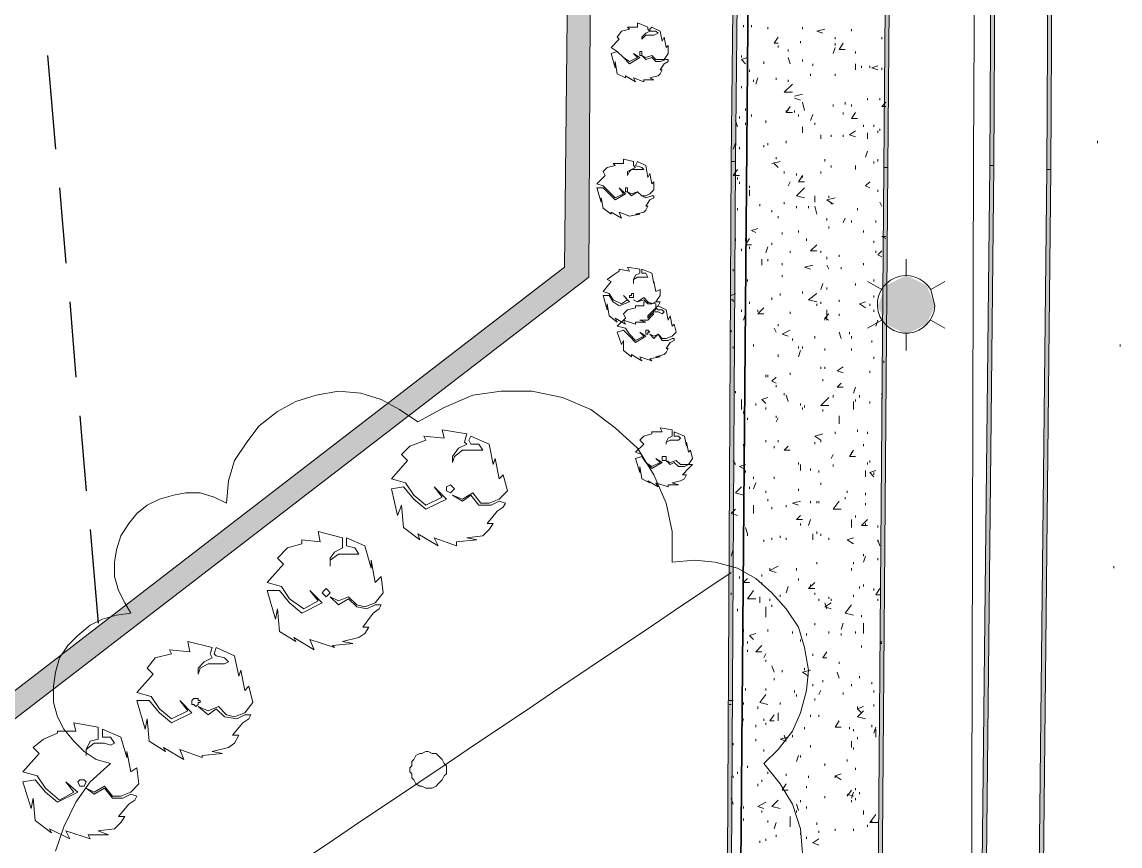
# Model space of a CAD drawing. Header units: inches. Extents: x 10 to 486, y 7 to 426.
# Drawn here: x 355.38 to 391.34, y 297.65 to 324.65 of the extents above; entities that cross this region are included whole.
import ezdxf

# ---------------------------------------------------------------- set-up
doc = ezdxf.new("R2010")
doc.units = ezdxf.units.IN
doc.header["$LTSCALE"] = 3
doc.header["$MEASUREMENT"] = 0
doc.layers.add('PDF_Geometry', color=7, linetype='Continuous', true_color=0x999999)
doc.layers.add('PDF_Solid Fills', color=7, linetype='Continuous')

msp = doc.modelspace()

# ---------------------------------------------------------------- hatches: boundary and pattern name
at = {"layer": 'PDF_Solid Fills', "true_color": 0x767676, "transparency": 33554559}
for points in [[(387.143, 319.95), (387.21, 319.95), (387.343, 344.683), (387.21, 344.683), (387.077, 319.95)], [(386.877, 295.083), (386.943, 295.083), (387.21, 319.95), (387.077, 319.95), (386.81, 295.083)]]:
    msp.add_hatch(color=8, dxfattribs=at).paths.add_polyline_path(points)

# ---------------------------------------------------------------- linework, layer by layer
at = {"layer": 'PDF_Geometry', "color": 7, "lineweight": 35}
msp.add_lwpolyline([(152.877, 30.217), (376.677, 27.083), (379.477, 363.817), (346.277, 380.083), (56.61, 152.817)], close=True, dxfattribs=at)
at = {"layer": 'PDF_Geometry', "color": 8, "lineweight": 13, "true_color": 0x767676}
msp.add_lwpolyline([(382.743, 203.55), (383.61, 204.083), (384.41, 204.817), (385.01, 205.683), (385.41, 206.683), (385.543, 207.683), (385.743, 220.017), (386.077, 244.883), (386.143, 271.15), (386.477, 295.083), (386.543, 320.217), (386.677, 344.883), (386.81, 364.817), (386.743, 366.083), (386.477, 367.283), (386.077, 368.417), (385.543, 369.283), (384.81, 370.15), (384.01, 370.817), (383.143, 371.35), (382.61, 371.683), (381.21, 372.283), (379.477, 372.617)], dxfattribs=at)
at = {"layer": 'PDF_Geometry', "color": 9, "lineweight": 13, "true_color": 0xbbbbbb}
msp.add_lwpolyline([(266.877, 233.283), (283.343, 246.35), (329.41, 282.017), (373.943, 316.283), (374.01, 329.217), (349.61, 349.483), (341.277, 356.683), (340.877, 356.15), (348.21, 349.817), (373.277, 328.883), (373.143, 316.617), (328.943, 282.55), (300.477, 260.483), (283.143, 247.017), (259.477, 228.683), (259.543, 228.017), (260.01, 228.017)], close=True, dxfattribs=at)
at = {"layer": 'PDF_Geometry', "lineweight": 5}
for points in [[(378.61, 320.083), (378.743, 320.083), (379.01, 345.017), (378.877, 345.017)], [(383.61, 319.883), (383.743, 319.883), (383.943, 344.75), (383.81, 344.75)], [(378.477, 295.15), (378.61, 295.15), (378.743, 320.083), (378.61, 320.083)], [(383.41, 295.083), (383.543, 295.083), (383.743, 319.883), (383.61, 319.883)]]:
    msp.add_lwpolyline(points, close=True, dxfattribs=at)
at = {"layer": 'PDF_Geometry', "color": 8, "lineweight": 5, "true_color": 0x767676}
for points in [[(387.143, 319.95), (387.21, 319.95), (387.343, 344.683), (387.21, 344.683), (387.077, 319.95)], [(388.943, 319.817), (389.077, 319.817), (389.21, 344.55), (389.077, 344.55)], [(386.877, 295.083), (386.943, 295.083), (387.21, 319.95), (387.077, 319.95), (386.81, 295.083)], [(388.677, 294.883), (388.81, 294.883), (389.077, 319.817), (388.943, 319.817)]]:
    msp.add_lwpolyline(points, close=True, dxfattribs=at)
at = {"layer": 'PDF_Geometry', "lineweight": 13}
for points in [[(376.077, 322.75), (375.943, 322.817), (376.21, 322.883), (376.277, 322.95), (376.343, 323.083), (376.277, 323.083), (376.41, 323.283), (376.543, 323.35), (376.543, 323.417), (376.477, 323.417), (376.277, 323.35), (376.143, 323.35), (376.01, 323.483), (375.81, 323.417), (375.677, 323.55), (375.81, 323.483), (376.01, 323.55), (376.143, 323.417), (376.41, 323.417), (376.543, 323.617), (376.543, 323.883), (376.477, 323.817), (376.41, 324.15), (376.343, 324.017), (376.277, 324.35), (376.01, 324.483), (375.943, 324.417), (375.943, 324.35), (376.143, 324.35), (376.21, 324.283), (376.077, 324.217), (375.81, 324.217), (375.743, 324.15), (375.677, 324.083), (375.677, 324.15), (375.81, 324.283), (375.943, 324.35), (375.877, 324.417), (375.877, 324.483), (375.543, 324.617), (375.543, 324.483), (375.21, 324.483), (375.277, 324.417), (375.01, 324.35), (374.877, 324.15), (374.943, 324.083), (374.677, 323.817), (374.877, 323.683), (375.077, 323.483), (375.277, 323.35), (375.543, 323.483), (375.41, 323.617), (375.61, 323.483), (375.277, 323.283), (375.077, 323.483), (374.877, 323.683), (374.677, 323.617), (374.81, 323.15), (374.81, 323.35), (374.877, 322.95), (375.143, 322.817), (375.143, 322.883), (375.477, 322.683), (375.41, 322.817), (375.743, 322.683), (375.743, 322.75)], [(375.677, 323.617), (375.677, 323.683), (375.61, 323.683), (375.61, 323.55), (375.677, 323.55)], [(375.61, 318.35), (375.477, 318.35), (375.743, 318.417), (375.81, 318.483), (375.877, 318.617), (375.81, 318.617), (375.943, 318.817), (376.077, 318.883), (376.077, 318.95), (376.01, 318.95), (375.81, 318.883), (375.677, 318.95), (375.543, 319.083), (375.343, 318.95), (375.21, 319.083), (375.343, 319.017), (375.543, 319.083), (375.677, 318.95), (375.81, 318.95), (375.943, 319.017), (376.077, 319.15), (376.077, 319.417), (376.01, 319.35), (375.943, 319.683), (375.877, 319.55), (375.81, 319.95), (375.543, 320.083), (375.477, 319.95), (375.677, 319.883), (375.743, 319.817), (375.343, 319.817), (375.277, 319.75), (375.21, 319.617), (375.21, 319.75), (375.343, 319.817), (375.477, 319.883), (375.41, 319.95), (375.41, 320.083), (375.077, 320.15), (375.077, 320.017), (374.743, 320.017), (374.81, 319.95), (374.543, 319.883), (374.41, 319.75), (374.477, 319.617), (374.21, 319.35), (374.41, 319.283), (374.61, 319.083), (374.81, 318.883), (375.077, 319.017), (374.943, 319.217), (375.143, 319.017), (374.81, 318.817), (374.61, 319.017), (374.41, 319.217), (374.21, 319.217), (374.343, 318.75), (374.343, 318.883), (374.41, 318.55), (374.677, 318.35), (374.677, 318.417), (375.01, 318.217), (374.943, 318.417), (375.277, 318.283)], [(375.21, 319.15), (375.21, 319.217), (375.143, 319.217), (375.143, 319.083), (375.21, 319.083)], [(383.343, 318.083), (383.343, 318.15)], [(375.81, 314.817), (375.61, 314.883), (375.877, 314.883), (376.01, 315.017), (376.077, 315.083), (375.943, 315.083), (376.143, 315.283), (376.21, 315.35), (376.277, 315.483), (376.143, 315.483), (376.01, 315.417), (375.877, 315.417), (375.743, 315.55), (375.543, 315.483), (375.41, 315.55), (375.543, 315.483), (375.743, 315.617), (375.877, 315.483), (376.01, 315.417), (376.143, 315.483), (376.277, 315.683), (376.277, 315.883), (376.143, 315.817), (376.077, 316.15), (376.077, 316.083), (376.01, 316.417), (375.677, 316.55), (375.677, 316.417), (375.81, 316.417), (375.877, 316.283), (375.543, 316.283), (375.41, 316.217), (375.41, 316.083), (375.41, 316.217), (375.477, 316.35), (375.61, 316.417), (375.61, 316.55), (375.21, 316.617), (375.277, 316.483), (374.943, 316.55), (374.943, 316.483), (374.743, 316.35), (374.543, 316.217), (374.677, 316.15), (374.41, 315.817), (374.61, 315.75), (374.743, 315.55), (375.01, 315.417), (375.21, 315.55), (375.077, 315.683), (375.277, 315.483), (374.943, 315.35), (374.743, 315.483), (374.61, 315.683), (374.41, 315.683), (374.543, 315.217), (374.543, 315.417), (374.61, 315.017), (374.877, 314.817), (374.81, 314.95), (375.143, 314.75), (375.077, 314.883), (375.477, 314.75), (375.477, 314.817)], [(376.277, 313.683), (376.143, 313.683), (376.41, 313.75), (376.477, 313.817), (376.543, 313.95), (376.477, 313.95), (376.61, 314.15), (376.743, 314.217), (376.743, 314.283), (376.677, 314.283), (376.543, 314.217), (376.343, 314.217), (376.21, 314.417), (376.077, 314.283), (375.943, 314.417), (376.077, 314.35), (376.21, 314.417), (376.343, 314.283), (376.477, 314.283), (376.677, 314.35), (376.81, 314.483), (376.743, 314.75), (376.677, 314.683), (376.61, 315.017), (376.543, 314.883), (376.477, 315.217), (376.21, 315.35), (376.143, 315.283), (376.21, 315.217), (376.343, 315.217), (376.41, 315.15), (376.343, 315.083), (376.21, 315.15), (376.077, 315.15), (375.943, 315.017), (375.877, 314.95), (375.877, 315.017), (376.01, 315.15), (376.143, 315.217), (376.143, 315.417), (375.743, 315.483), (375.743, 315.35), (375.477, 315.35), (375.477, 315.283), (375.21, 315.217), (375.077, 315.083), (375.143, 314.95), (374.877, 314.683), (375.143, 314.617), (375.277, 314.417), (375.477, 314.217), (375.743, 314.35), (375.61, 314.483), (375.81, 314.35), (375.477, 314.15), (375.277, 314.35), (375.077, 314.55), (374.877, 314.483), (375.01, 314.083), (375.077, 314.217), (375.077, 313.883), (375.343, 313.683), (375.343, 313.75), (375.677, 313.55), (375.61, 313.683), (376.01, 313.55), (375.943, 313.617)], [(375.41, 315.683), (375.41, 315.75), (375.343, 315.75), (375.343, 315.683), (375.277, 315.683), (375.277, 315.617), (375.41, 315.617)], [(375.943, 314.483), (375.877, 314.55), (375.81, 314.55), (375.81, 314.417), (375.877, 314.417), (375.877, 314.483)], [(370.277, 307.683), (369.943, 307.75), (370.477, 307.817), (370.677, 308.017), (370.81, 308.217), (370.61, 308.217), (370.943, 308.617), (371.143, 308.75), (371.21, 308.883), (371.01, 308.95), (370.743, 308.817), (370.343, 308.817), (370.077, 309.15), (369.81, 308.95), (369.477, 309.15), (369.81, 309.017), (370.143, 309.217), (370.41, 308.883), (370.677, 308.883), (371.01, 309.017), (371.277, 309.283), (371.143, 309.817), (371.01, 309.683), (370.877, 310.35), (370.81, 310.15), (370.677, 310.817), (370.077, 311.083), (370.01, 310.95), (370.077, 310.817), (370.343, 310.817), (370.477, 310.617), (369.81, 310.617), (369.543, 310.417), (369.477, 310.217), (369.477, 310.417), (369.677, 310.683), (369.943, 310.817), (369.877, 310.883), (369.943, 311.15), (369.143, 311.283), (369.21, 311.017), (368.543, 311.083), (368.61, 310.95), (368.077, 310.75), (367.81, 310.483), (368.01, 310.283), (367.477, 309.683), (367.943, 309.55), (368.21, 309.15), (368.61, 308.817), (369.143, 309.083), (368.877, 309.417), (369.277, 309.017), (368.61, 308.683), (368.21, 309.017), (367.877, 309.417), (367.477, 309.35), (367.677, 308.483), (367.81, 308.817), (367.877, 308.083), (368.41, 307.683), (368.343, 307.883), (369.01, 307.483), (368.877, 307.75), (369.61, 307.483), (369.61, 307.617)], [(376.877, 309.483), (376.677, 309.55), (376.943, 309.617), (377.077, 309.683), (377.143, 309.817), (377.01, 309.817), (377.21, 310.017), (377.277, 310.083), (377.343, 310.15), (377.21, 310.15), (377.077, 310.083), (376.877, 310.083), (376.743, 310.217), (376.61, 310.15), (376.477, 310.283), (376.61, 310.217), (376.81, 310.283), (376.943, 310.15), (377.21, 310.15), (377.343, 310.35), (377.277, 310.617), (377.21, 310.55), (377.143, 310.883), (377.143, 310.75), (377.077, 311.083), (376.743, 311.217), (376.743, 311.083), (376.877, 311.083), (376.943, 311.017), (376.877, 310.95), (376.61, 310.95), (376.477, 310.883), (376.477, 310.817), (376.477, 310.883), (376.543, 311.017), (376.677, 311.083), (376.677, 311.283), (376.277, 311.35), (376.343, 311.217), (376.01, 311.217), (376.01, 311.15), (375.743, 311.083), (375.61, 310.95), (375.743, 310.817), (375.477, 310.55), (375.677, 310.483), (375.81, 310.217), (376.01, 310.083), (376.277, 310.217), (376.143, 310.35), (376.343, 310.217), (376.01, 310.017), (375.81, 310.217), (375.677, 310.417), (375.477, 310.35), (375.61, 309.883), (375.61, 310.083), (375.677, 309.683), (375.943, 309.55), (375.877, 309.617), (376.21, 309.417), (376.143, 309.55), (376.543, 309.417), (376.543, 309.483)], [(376.477, 310.35), (376.477, 310.417), (376.343, 310.417), (376.343, 310.283), (376.477, 310.283)], [(369.543, 309.35), (369.477, 309.417), (369.41, 309.483), (369.277, 309.417), (369.277, 309.283), (369.41, 309.217), (369.477, 309.283)], [(366.21, 304.283), (365.877, 304.35), (366.41, 304.483), (366.61, 304.617), (366.743, 304.817), (366.543, 304.817), (366.877, 305.283), (367.077, 305.417), (367.143, 305.55), (366.943, 305.55), (366.677, 305.417), (366.343, 305.483), (366.077, 305.75), (365.743, 305.55), (365.477, 305.817), (365.743, 305.683), (366.077, 305.817), (366.343, 305.55), (366.61, 305.483), (366.943, 305.617), (367.21, 305.95), (367.143, 306.483), (366.943, 306.283), (366.81, 307.017), (366.81, 306.75), (366.61, 307.483), (366.01, 307.75), (366.01, 307.483), (366.277, 307.417), (366.41, 307.217), (365.743, 307.217), (365.477, 307.017), (365.477, 306.817), (365.477, 307.083), (365.61, 307.283), (365.877, 307.417), (365.877, 307.75), (365.077, 307.95), (365.143, 307.617), (364.543, 307.683), (364.543, 307.55), (364.077, 307.417), (363.743, 307.083), (363.943, 306.883), (363.41, 306.283), (363.877, 306.15), (364.143, 305.75), (364.61, 305.417), (365.077, 305.683), (364.81, 306.017), (365.21, 305.617), (364.543, 305.283), (364.143, 305.617), (363.81, 306.017), (363.41, 306.017), (363.677, 305.083), (363.743, 305.417), (363.81, 304.683), (364.343, 304.35), (364.277, 304.483), (364.943, 304.083), (364.81, 304.417), (365.61, 304.15), (365.543, 304.217)], [(365.477, 305.95), (365.41, 306.017), (365.343, 306.083), (365.277, 306.017), (365.21, 305.95), (365.277, 305.883), (365.343, 305.817), (365.41, 305.883)], [(361.943, 300.683), (361.61, 300.75), (362.143, 300.883), (362.343, 301.017), (362.477, 301.283), (362.277, 301.283), (362.61, 301.683), (362.81, 301.817), (362.877, 301.95), (362.677, 301.95), (362.41, 301.817), (362.01, 301.883), (361.743, 302.15), (361.477, 301.95), (361.143, 302.217), (361.477, 302.083), (361.81, 302.217), (362.077, 301.95), (362.343, 301.883), (362.677, 302.017), (362.943, 302.35), (362.81, 302.883), (362.677, 302.75), (362.543, 303.417), (362.477, 303.217), (362.343, 303.883), (361.743, 304.15), (361.677, 303.95), (361.743, 303.883), (362.01, 303.817), (362.143, 303.683), (362.01, 303.617), (361.477, 303.617), (361.21, 303.483), (361.143, 303.283), (361.143, 303.483), (361.343, 303.683), (361.61, 303.817), (361.543, 303.95), (361.61, 304.15), (360.81, 304.35), (360.877, 304.017), (360.21, 304.083), (360.277, 303.95), (359.743, 303.817), (359.477, 303.483), (359.677, 303.283), (359.143, 302.683), (359.61, 302.55), (359.877, 302.15), (360.277, 301.817), (360.81, 302.083), (360.543, 302.417), (360.943, 302.017), (360.277, 301.683), (359.877, 302.017), (359.543, 302.417), (359.143, 302.417), (359.41, 301.483), (359.477, 301.817), (359.543, 301.083), (360.077, 300.75), (360.01, 300.883), (360.677, 300.483), (360.543, 300.817), (361.277, 300.55), (361.277, 300.617)], [(361.21, 302.35), (361.21, 302.417), (361.143, 302.417), (361.143, 302.483), (361.01, 302.483), (360.943, 302.417), (360.943, 302.283), (361.01, 302.283), (361.077, 302.217), (361.143, 302.283), (361.143, 302.35)], [(358.21, 298.017), (357.877, 298.15), (358.41, 298.217), (358.61, 298.417), (358.743, 298.617), (358.543, 298.617), (358.877, 299.017), (359.077, 299.15), (359.143, 299.283), (358.943, 299.35), (358.677, 299.217), (358.343, 299.217), (358.077, 299.55), (357.743, 299.35), (357.477, 299.55), (357.743, 299.417), (358.077, 299.617), (358.343, 299.283), (358.61, 299.283), (358.943, 299.417), (359.21, 299.683), (359.143, 300.217), (358.943, 300.083), (358.81, 300.75), (358.81, 300.55), (358.61, 301.217), (358.01, 301.483), (358.01, 301.217), (358.277, 301.217), (358.41, 301.017), (358.277, 300.95), (358.077, 301.017), (357.743, 301.017), (357.477, 300.817), (357.477, 300.617), (357.477, 300.817), (357.61, 301.083), (357.877, 301.15), (357.877, 301.55), (357.077, 301.683), (357.143, 301.417), (356.543, 301.417), (356.543, 301.35), (356.077, 301.15), (355.743, 300.883), (355.943, 300.683), (355.41, 300.083), (355.877, 299.95), (356.143, 299.55), (356.61, 299.15), (357.077, 299.417), (356.81, 299.75), (357.21, 299.417), (356.543, 299.083), (356.143, 299.417), (355.81, 299.817), (355.41, 299.75), (355.677, 298.883), (355.743, 299.217), (355.81, 298.483), (356.343, 298.083), (356.277, 298.217), (356.943, 297.883), (356.81, 298.15), (357.61, 297.883), (357.543, 298.017)], [(369.277, 300.15), (369.277, 300.283), (369.21, 300.35), (369.143, 300.483), (369.077, 300.55), (369.01, 300.617), (368.943, 300.683), (368.81, 300.683), (368.677, 300.75), (368.61, 300.75), (368.477, 300.683), (368.41, 300.683), (368.277, 300.617), (368.21, 300.483), (368.143, 300.417), (368.143, 300.283), (368.077, 300.217), (368.077, 300.083), (368.143, 300.017), (368.143, 299.883), (368.21, 299.817), (368.277, 299.683), (368.41, 299.617), (368.477, 299.617), (368.61, 299.55), (368.81, 299.55), (368.943, 299.617), (369.01, 299.683), (369.077, 299.75), (369.143, 299.817), (369.21, 299.95), (369.277, 300.017)], [(357.477, 299.75), (357.41, 299.817), (357.277, 299.817), (357.21, 299.75), (357.277, 299.617), (357.41, 299.617)]]:
    msp.add_lwpolyline(points, close=True, dxfattribs=at)
for points in [[(379.01, 324.55), (379.01, 324.483)], [(379.277, 324.55), (379.277, 324.483)], [(379.81, 324.483), (379.81, 324.417)], [(380.943, 324.483), (380.943, 324.417)], [(380.143, 323.95), (380.01, 323.95), (380.143, 324.15)], [(381.61, 324.283), (381.41, 324.35), (381.677, 324.417)], [(382.01, 324.15), (382.01, 324.083)], [(382.543, 324.417), (382.543, 324.35)], [(383.543, 324.15), (383.543, 324.083)], [(380.143, 323.883), (380.143, 323.817)], [(380.477, 323.75), (380.477, 323.683)], [(380.877, 324.017), (380.877, 323.95)], [(381.943, 323.617), (382.01, 323.817)], [(382.01, 323.95), (382.01, 323.883)], [(382.343, 323.75), (382.143, 323.75), (382.277, 323.95)], [(378.943, 323.55), (378.943, 323.483)], [(379.077, 323.283), (378.943, 323.417), (379.143, 323.483)], [(379.677, 323.35), (379.677, 323.283)], [(380.543, 323.283), (380.477, 323.483)], [(380.943, 323.417), (380.943, 323.35)], [(382.677, 323.683), (382.677, 323.617)], [(379.21, 323.083), (379.21, 323.017)], [(381.277, 323.283), (381.277, 323.217)], [(382.677, 323.083), (382.677, 323.283)], [(382.877, 323.217), (382.877, 323.15)], [(383.143, 323.217), (383.143, 323.15)], [(383.41, 323.083), (383.21, 323.15), (383.41, 323.217)], [(383.543, 323.15), (383.543, 323.083)], [(379.343, 322.75), (379.343, 322.683)], [(379.41, 322.617), (379.477, 322.817)], [(380.077, 322.817), (380.077, 322.75)], [(380.477, 322.75), (380.477, 322.683)], [(381.21, 322.95), (381.21, 322.883)], [(382.01, 322.95), (382.01, 322.883)], [(378.943, 322.55), (378.943, 322.483)], [(380.61, 322.35), (380.343, 322.35), (380.61, 322.617)], [(380.677, 322.217), (380.943, 322.283)], [(380.677, 322.15), (380.877, 322.083)], [(381.01, 321.75), (380.943, 322.017)], [(381.943, 321.95), (381.943, 321.883)], [(382.343, 322.017), (382.343, 321.95)], [(382.543, 321.95), (382.543, 321.883)], [(383.077, 322.15), (383.077, 322.083)], [(383.477, 322.15), (383.477, 322.083)], [(383.677, 321.883), (383.543, 321.883), (383.677, 322.017)], [(378.877, 321.55), (378.877, 321.483)], [(379.077, 321.817), (379.077, 321.75)], [(379.277, 321.617), (379.277, 321.55)], [(380.61, 321.683), (380.41, 321.683), (380.543, 321.883)], [(380.41, 321.75), (380.41, 321.683)], [(380.477, 321.817), (380.477, 321.75)], [(380.677, 321.75), (380.677, 321.683)], [(380.81, 321.617), (380.81, 321.55)], [(381.21, 321.417), (381.277, 321.617)], [(382.277, 321.683), (382.277, 321.617)], [(382.743, 321.483), (382.543, 321.483), (382.677, 321.683)], [(378.81, 321.217), (378.743, 321.417)], [(379.077, 321.35), (379.077, 321.283)], [(379.743, 321.417), (379.743, 321.35)], [(380.943, 321.017), (380.943, 321.217)], [(381.343, 321.35), (381.343, 321.283)], [(382.943, 321.283), (382.943, 321.217)], [(383.277, 321.283), (383.277, 321.217)], [(381.543, 320.95), (381.543, 320.883), (381.543, 320.817)], [(381.877, 320.95), (381.877, 320.883)], [(382.277, 320.95), (382.277, 320.883)], [(382.677, 320.883), (382.477, 320.95), (382.677, 321.083)], [(383.077, 320.817), (383.077, 321.017)], [(383.41, 321.083), (383.41, 321.017)], [(383.477, 321.15), (383.477, 321.083)], [(378.677, 320.483), (378.743, 320.683)], [(378.877, 320.55), (378.877, 320.483)], [(379.677, 320.617), (379.677, 320.55)], [(379.81, 320.683), (379.81, 320.617)], [(380.41, 320.75), (380.41, 320.683)], [(390.61, 320.75), (390.61, 320.683)], [(380.077, 320.217), (380.077, 320.15)], [(381.677, 320.15), (381.677, 320.083)], [(383.01, 320.217), (383.077, 320.417)], [(383.41, 320.15), (383.41, 320.083)], [(378.877, 319.617), (378.677, 319.617), (378.81, 319.817)], [(379.943, 320.017), (380.21, 320.083)], [(380.01, 320.017), (380.143, 319.883)], [(380.343, 319.75), (380.343, 319.683)], [(381.543, 319.75), (381.543, 319.683)], [(381.877, 319.95), (381.877, 319.883)], [(382.677, 319.95), (382.677, 319.883), (382.677, 319.817)], [(383.277, 320.083), (383.277, 320.017)], [(378.81, 319.55), (378.81, 319.483)], [(378.877, 319.417), (378.877, 319.35)], [(380.477, 319.283), (380.543, 319.417)], [(380.743, 319.683), (380.743, 319.617)], [(381.01, 319.417), (380.81, 319.417), (380.943, 319.617), (380.943, 319.55)], [(383.143, 319.217), (383.01, 319.283), (383.143, 319.417)], [(379.21, 319.283), (379.21, 319.217)], [(379.21, 318.95), (379.21, 319.15)], [(381.01, 318.883), (380.743, 318.95), (381.01, 319.217)], [(383.41, 319.15), (383.41, 319.083)], [(379.543, 318.683), (379.543, 318.617)], [(380.343, 318.75), (380.343, 318.683)], [(381.343, 318.75), (381.343, 318.95)], [(381.943, 318.683), (381.743, 318.817), (382.01, 318.883)], [(381.81, 318.95), (381.81, 318.883)], [(381.877, 318.75), (381.877, 318.683)], [(383.543, 318.617), (383.477, 318.75)], [(378.81, 318.55), (378.81, 318.483)], [(379.943, 318.483), (379.943, 318.417)], [(380.743, 318.617), (380.743, 318.55)], [(381.143, 318.617), (381.143, 318.55)], [(381.41, 318.35), (381.343, 318.617)], [(382.743, 318.55), (382.743, 318.483)], [(380.143, 318.283), (380.143, 318.217)], [(381.743, 318.217), (381.743, 318.15)], [(381.81, 317.95), (381.81, 317.883)], [(382.277, 318.083), (382.343, 318.217)], [(382.543, 318.15), (382.543, 318.083)], [(379.41, 317.75), (379.277, 317.817), (379.477, 317.883)], [(380.277, 317.75), (380.277, 317.683)], [(380.81, 317.817), (380.81, 317.75)], [(382.943, 317.817), (382.943, 317.75)], [(383.677, 317.55), (383.543, 317.617), (383.677, 317.617)], [(378.743, 317.55), (378.743, 317.483)], [(379.277, 317.35), (379.077, 317.35), (379.21, 317.55)], [(379.077, 317.55), (379.077, 317.483)], [(379.21, 317.283), (379.21, 317.217)], [(379.743, 317.083), (379.81, 317.283)], [(379.943, 317.417), (379.943, 317.35)], [(381.077, 317.55), (381.077, 317.483)], [(381.41, 317.15), (381.21, 317.15), (381.41, 317.35)], [(383.277, 317.483), (383.277, 317.417)], [(378.943, 317.217), (378.943, 317.15)], [(379.61, 316.683), (379.61, 316.883)], [(379.81, 316.883), (379.81, 316.817)], [(380.543, 317.15), (380.543, 317.083)], [(381.543, 317.15), (381.543, 317.083)], [(381.743, 316.95), (381.743, 316.883)], [(382.143, 317.017), (382.143, 316.95)], [(383.343, 317.15), (383.343, 317.083)], [(383.543, 316.95), (383.41, 317.017), (383.543, 317.15)], [(384.343, 316.35), (384.343, 316.883)], [(378.677, 316.55), (378.677, 316.483)], [(380.277, 316.75), (380.277, 316.683)], [(381.21, 316.55), (381.01, 316.617), (381.277, 316.683)], [(381.81, 316.55), (381.743, 316.683)], [(382.21, 316.617), (382.21, 316.55)], [(382.943, 316.75), (382.943, 316.683)], [(379.143, 316.217), (379.143, 316.15)], [(380.277, 316.35), (380.277, 316.283)], [(383.543, 315.883), (383.077, 316.15)], [(383.277, 316.217), (383.277, 316.15)], [(380.943, 315.817), (380.943, 315.75)], [(381.543, 315.883), (381.61, 316.083)], [(381.743, 315.95), (381.743, 315.883)], [(382.677, 316.083), (382.677, 316.017)], [(378.61, 315.683), (378.743, 315.75)], [(378.61, 315.55), (378.677, 315.55), (378.677, 315.483)], [(379.21, 315.483), (379.21, 315.417)], [(379.943, 315.617), (379.943, 315.55)], [(380.21, 315.75), (380.21, 315.683)], [(381.41, 315.483), (381.143, 315.55), (381.41, 315.75)], [(381.543, 315.483), (381.543, 315.417)], [(382.143, 315.55), (382.143, 315.483)], [(383.01, 315.283), (382.81, 315.417), (383.01, 315.483)], [(383.277, 315.683), (383.277, 315.617)], [(378.943, 315.217), (378.943, 315.15)], [(379.01, 314.883), (379.077, 315.083)], [(379.677, 315.083), (379.477, 315.083), (379.677, 315.283)], [(379.477, 315.217), (379.477, 315.15)], [(380.543, 315.15), (380.543, 315.083)], [(381.41, 315.417), (381.41, 315.35)], [(381.81, 314.883), (381.677, 314.95), (381.81, 315.083)], [(381.743, 314.883), (381.743, 315.217)], [(382.143, 315.083), (382.143, 315.017)], [(383.143, 315.417), (383.143, 315.35)], [(383.277, 315.217), (383.277, 315.15)], [(380.143, 314.75), (380.143, 314.683)], [(381.677, 314.95), (381.677, 314.883)], [(383.543, 314.883), (383.077, 314.617)], [(383.343, 314.683), (383.41, 314.883)], [(385.143, 314.883), (385.61, 314.617)], [(378.61, 314.55), (378.61, 314.483)], [(380.077, 314.483), (380.01, 314.617)], [(380.477, 314.35), (380.277, 314.417), (380.543, 314.55)], [(381.343, 314.35), (381.343, 314.283)], [(382.21, 314.283), (382.143, 314.483)], [(382.477, 314.483), (382.477, 314.417)], [(382.543, 314.35), (382.543, 314.283)], [(384.343, 314.417), (384.343, 313.883)], [(378.677, 314.017), (378.677, 313.95)], [(379.343, 314.083), (379.343, 314.017)], [(380.61, 314.283), (380.61, 314.217)], [(380.81, 314.017), (380.81, 313.95)], [(380.943, 314.017), (380.943, 313.95)], [(383.21, 314.217), (383.21, 314.15)], [(391.343, 314.083), (391.343, 314.017)], [(379.077, 313.75), (379.077, 313.683)], [(380.143, 313.75), (380.143, 313.683)], [(380.81, 313.683), (380.877, 313.883)], [(381.677, 313.95), (381.677, 313.883)], [(382.543, 313.95), (382.543, 313.883)], [(383.277, 313.683), (383.277, 313.617)], [(381.543, 313.35), (381.543, 313.283)], [(381.677, 313.35), (381.677, 313.283)], [(382.277, 313.15), (382.077, 313.217), (382.277, 313.35)], [(383.61, 313.55), (383.61, 313.483)], [(379.743, 313.083), (379.743, 313.017)], [(379.81, 313.083), (379.81, 313.017)], [(380.077, 312.817), (379.943, 312.883), (380.077, 313.017)], [(380.543, 313.15), (380.543, 313.083)], [(381.61, 312.95), (381.61, 312.883)], [(383.143, 313.217), (383.143, 313.15)], [(380.077, 312.75), (380.077, 312.683)], [(382.277, 312.683), (382.077, 312.683), (382.21, 312.817)], [(382.61, 312.483), (382.677, 312.683)], [(380.943, 297.417), (380.877, 298.217), (380.61, 299.017), (380.21, 299.683), (379.677, 300.35), (380.143, 300.817), (380.61, 301.417), (380.877, 302.017), (381.077, 302.75), (381.143, 303.417), (381.01, 304.15), (380.81, 304.817), (380.41, 305.417), (379.943, 305.95), (379.41, 306.417), (378.81, 306.75), (378.077, 306.95), (377.41, 307.017), (376.677, 306.95), (376.677, 307.95), (376.477, 308.883), (376.077, 309.817), (375.543, 310.683), (374.81, 311.35), (374.01, 311.95), (373.077, 312.35), (372.077, 312.55), (371.077, 312.55), (370.143, 312.417), (369.21, 312.017), (368.343, 311.55), (367.743, 311.95), (367.143, 312.283), (366.477, 312.483), (365.743, 312.55), (365.01, 312.417), (364.343, 312.217), (363.743, 311.883), (363.143, 311.417), (362.743, 310.883), (362.343, 310.283), (362.143, 309.617), (362.077, 308.883), (361.677, 309.083), (361.21, 309.217), (360.743, 309.217), (360.343, 309.15), (359.877, 309.017), (359.477, 308.817), (359.143, 308.55), (358.877, 308.217), (358.61, 307.817), (358.477, 307.35), (358.41, 306.95), (358.41, 306.483), (358.543, 306.017), (358.743, 305.617), (358.943, 305.283), (358.477, 305.217), (358.01, 305.083), (357.61, 304.883), (357.21, 304.55), (356.877, 304.217), (356.61, 303.817), (356.477, 303.35), (356.41, 302.883), (356.41, 302.35), (356.543, 301.883), (356.743, 301.483), (357.077, 301.083), (357.41, 300.75), (357.81, 300.483), (358.277, 300.35), (357.61, 299.75), (357.143, 299.083), (356.743, 298.283), (356.477, 297.483)], [(378.743, 312.55), (378.743, 312.483)], [(378.943, 311.95), (378.943, 312.283)], [(379.743, 312.15), (379.61, 312.283), (379.81, 312.35)], [(380.343, 312.483), (380.343, 312.417)], [(380.477, 312.217), (380.41, 312.417)], [(381.81, 312.083), (381.543, 312.083), (381.81, 312.35)], [(381.943, 312.417), (381.943, 312.35)], [(382.61, 311.95), (382.61, 312.017), (382.61, 312.217)], [(382.677, 312.283), (382.677, 312.217)], [(382.81, 312.417), (382.81, 312.35)], [(383.143, 312.217), (383.143, 312.15)], [(383.543, 312.483), (383.543, 312.417)], [(383.543, 312.35), (383.543, 312.283)], [(379.01, 311.883), (379.01, 311.817)], [(379.41, 312.15), (379.41, 312.083)], [(379.743, 312.017), (379.743, 311.95)], [(380.877, 312.15), (380.877, 312.083)], [(380.943, 312.017), (380.943, 311.95)], [(381.01, 312.083), (381.01, 312.017)], [(381.61, 311.95), (381.61, 311.883)], [(379.143, 311.683), (379.143, 311.617)], [(380.077, 311.75), (380.077, 311.683)], [(380.077, 311.55), (380.143, 311.683)], [(382.143, 311.483), (382.143, 311.75)], [(381.543, 310.883), (381.543, 310.95), (381.343, 311.083), (381.61, 311.15)], [(382.01, 311.217), (382.01, 311.15)], [(382.743, 311.283), (382.743, 311.217)], [(383.077, 311.217), (383.077, 311.15)], [(379.01, 310.817), (379.01, 310.75)], [(379.743, 310.95), (379.743, 310.883)], [(380.143, 310.95), (380.143, 310.883)], [(381.343, 310.883), (381.343, 310.817)], [(382.943, 310.817), (382.943, 310.75)], [(380.01, 310.75), (380.01, 310.683)], [(380.543, 310.617), (380.343, 310.617), (380.477, 310.75)], [(381.877, 310.35), (381.943, 310.483)], [(382.677, 310.417), (382.477, 310.417), (382.61, 310.617)], [(382.543, 310.55), (382.543, 310.483)], [(378.743, 310.15), (378.677, 310.283)], [(379.01, 310.017), (378.877, 310.083), (379.077, 310.15)], [(380.81, 310.217), (380.81, 310.15)], [(380.877, 309.95), (380.877, 310.15)], [(381.943, 310.15), (381.943, 310.083)], [(383.077, 310.217), (383.077, 310.15)], [(383.143, 310.283), (383.143, 310.217)], [(379.077, 309.95), (379.077, 309.883)], [(379.343, 309.75), (379.343, 309.683)], [(380.01, 309.75), (380.01, 309.683)], [(381.21, 310.017), (381.21, 309.95)], [(381.477, 309.95), (381.477, 309.883)], [(383.01, 309.75), (383.01, 309.95)], [(383.277, 309.75), (383.143, 309.883), (383.343, 309.95)], [(383.277, 309.883), (383.277, 309.817)], [(379.01, 309.15), (378.743, 309.217), (378.943, 309.417)], [(379.21, 309.417), (379.21, 309.35)], [(379.343, 309.35), (379.41, 309.55)], [(380.81, 309.35), (380.81, 309.283)], [(381.543, 309.55), (381.543, 309.483)], [(379.743, 309.283), (379.743, 309.217)], [(379.81, 309.017), (379.81, 308.95)], [(382.343, 309.083), (382.343, 309.017)], [(382.41, 309.283), (382.41, 309.217)], [(383.01, 309.217), (383.01, 309.15)], [(378.81, 308.483), (378.61, 308.55), (378.743, 308.683)], [(379.343, 308.55), (379.343, 308.817)], [(379.943, 308.75), (379.943, 308.683)], [(380.41, 308.817), (380.41, 308.75)], [(380.81, 308.817), (380.61, 308.883), (380.877, 308.95)], [(381.21, 308.95), (381.21, 308.883)], [(381.41, 308.95), (381.41, 308.883)], [(381.477, 308.95), (381.477, 308.883)], [(382.21, 308.683), (381.943, 308.683), (382.143, 308.95)], [(383.01, 308.883), (383.01, 308.817)], [(380.943, 308.35), (380.743, 308.35), (380.877, 308.483)], [(381.143, 308.15), (381.21, 308.35)], [(382.543, 308.083), (382.543, 308.35)], [(382.677, 308.483), (382.677, 308.417)], [(383.077, 308.15), (382.877, 308.15), (383.077, 308.35)], [(379.143, 307.817), (379.143, 307.883), (379.077, 308.083)], [(380.877, 308.217), (380.877, 308.15)], [(381.277, 307.683), (381.277, 307.883)], [(381.41, 307.95), (381.41, 307.883)], [(381.543, 307.883), (381.543, 307.817)], [(383.01, 308.217), (383.01, 308.15)], [(383.41, 308.15), (383.41, 308.083)], [(379.677, 307.683), (379.677, 307.617)], [(379.943, 307.75), (379.943, 307.683)], [(380.21, 307.817), (380.21, 307.75)], [(380.41, 307.75), (380.41, 307.683)], [(381.81, 307.75), (381.81, 307.683)], [(382.61, 307.55), (382.41, 307.683), (382.61, 307.75)], [(383.477, 307.483), (383.41, 307.683), (383.41, 307.617)], [(378.61, 307.15), (378.677, 307.35)], [(382.943, 307.217), (382.943, 307.15)], [(380.077, 306.617), (379.877, 306.683), (380.143, 306.817)], [(381.41, 306.95), (381.41, 306.883)], [(382.61, 306.95), (382.61, 306.883)], [(382.943, 306.95), (383.01, 307.15)], [(383.41, 307.083), (383.41, 307.017)], [(391.143, 306.817), (391.143, 306.75)], [(378.877, 306.483), (378.877, 306.417)], [(379.61, 306.55), (379.61, 306.483)], [(379.877, 306.75), (379.877, 306.683)], [(380.743, 306.75), (380.743, 306.683)], [(382.543, 306.75), (382.543, 306.683)], [(379.21, 306.283), (379.01, 306.283), (379.143, 306.417)], [(379.01, 306.15), (379.01, 306.083)], [(379.61, 306.283), (379.61, 306.217)], [(380.41, 305.95), (380.477, 306.15)], [(380.81, 306.417), (380.81, 306.35)], [(381.343, 306.083), (381.143, 306.083), (381.343, 306.283)], [(381.21, 306.217), (381.21, 306.15)], [(382.81, 306.15), (382.81, 306.083)], [(382.943, 306.217), (382.943, 306.15)], [(383.277, 306.083), (383.277, 306.017)], [(383.477, 305.883), (383.343, 305.883), (383.477, 306.083)], [(378.61, 305.95), (378.61, 305.883)], [(379.41, 305.75), (379.143, 305.75), (379.343, 306.017)], [(379.543, 305.617), (379.543, 305.817)], [(379.877, 305.75), (379.877, 305.683)], [(380.21, 305.883), (380.21, 305.817)], [(381.343, 305.95), (381.343, 305.883)], [(381.477, 305.75), (381.477, 305.683)], [(381.81, 305.817), (381.81, 305.75)], [(381.877, 305.75), (381.877, 305.683)], [(382.61, 305.883), (382.61, 305.817)], [(383.41, 305.75), (383.41, 305.683)], [(378.81, 305.417), (378.81, 305.35)], [(379.743, 305.15), (379.743, 305.417), (379.743, 305.483)], [(379.943, 305.55), (379.943, 305.483)], [(381.743, 305.417), (381.677, 305.617)], [(381.877, 305.417), (381.677, 305.483), (381.877, 305.617)], [(382.61, 305.217), (382.343, 305.283), (382.543, 305.55)], [(382.877, 305.217), (382.877, 305.15)], [(379.01, 304.75), (379.01, 304.683)], [(379.81, 304.75), (379.81, 304.683)], [(380.61, 304.683), (380.61, 304.617)], [(381.343, 304.95), (381.343, 304.883)], [(381.81, 304.683), (381.81, 304.617)], [(382.21, 304.75), (382.277, 304.95)], [(382.677, 304.683), (382.677, 304.617)], [(382.943, 304.617), (382.943, 304.95)], [(382.943, 304.817), (382.943, 304.75)], [(379.143, 304.35), (379.143, 304.283)], [(379.343, 304.417), (379.21, 304.55), (379.41, 304.617)], [(380.877, 304.417), (380.877, 304.35)], [(381.077, 304.617), (381.077, 304.55)], [(382.21, 304.617), (382.21, 304.55)], [(383.543, 304.283), (383.477, 304.283), (383.543, 304.35)], [(379.143, 304.083), (379.143, 304.017)], [(379.61, 304.017), (379.41, 304.017), (379.61, 304.217)], [(379.677, 303.817), (379.743, 303.95)], [(381.277, 303.95), (381.277, 303.883)], [(381.743, 303.817), (381.61, 303.817), (381.743, 304.017)], [(382.877, 304.217), (382.877, 304.15)], [(379.743, 303.75), (379.743, 303.683)], [(382.143, 303.683), (382.143, 303.617)], [(380.01, 303.35), (379.943, 303.55)], [(380.277, 303.417), (380.277, 303.35)], [(381.143, 303.217), (380.943, 303.35), (381.21, 303.417)], [(381.01, 303.483), (381.01, 303.417)], [(382.143, 303.15), (382.077, 303.35)], [(382.81, 303.217), (382.81, 303.15)], [(380.01, 303.15), (380.01, 303.083)], [(381.277, 302.95), (381.277, 302.883)], [(381.61, 303.083), (381.61, 303.017)], [(382.543, 302.95), (382.543, 302.883)], [(383.21, 303.017), (383.21, 302.95)], [(379.077, 302.817), (379.077, 302.75)], [(379.81, 302.283), (379.543, 302.35), (379.743, 302.617)], [(379.743, 302.817), (379.743, 302.75)], [(380.677, 302.75), (380.677, 302.683)], [(380.743, 302.617), (380.743, 302.55)], [(381.343, 302.483), (381.343, 302.417)], [(381.477, 302.617), (381.543, 302.75)], [(382.277, 302.683), (382.277, 302.617)], [(383.277, 302.75), (383.277, 302.683)], [(378.543, 302.417), (378.677, 302.417)], [(378.543, 302.283), (378.61, 302.283)], [(379.01, 302.35), (379.01, 302.283)], [(379.477, 302.217), (379.477, 302.15)], [(380.21, 302.35), (380.21, 302.283)], [(382.877, 302.017), (382.743, 302.15), (382.943, 302.217)], [(382.743, 302.217), (382.743, 302.15)], [(383.277, 302.283), (383.277, 302.217)], [(378.943, 301.617), (379.01, 301.817)], [(379.677, 301.817), (379.677, 301.75)], [(380.01, 301.75), (379.877, 301.75), (380.01, 301.95)], [(380.143, 301.75), (380.143, 302.017)], [(381.21, 301.95), (381.21, 301.883)], [(381.477, 301.95), (381.477, 301.883)], [(383.01, 301.817), (382.743, 301.883), (382.943, 302.083)], [(379.41, 301.617), (379.41, 301.55)], [(379.743, 301.683), (379.743, 301.617)], [(381.01, 301.55), (381.01, 301.483)], [(382.21, 301.55), (382.01, 301.55), (382.143, 301.75)], [(382.477, 301.55), (382.477, 301.483)], [(382.61, 301.483), (382.61, 301.417)], [(383.21, 301.617), (383.21, 301.55)], [(383.277, 301.35), (383.343, 301.55)], [(383.343, 301.217), (383.343, 301.483)], [(379.41, 301.15), (379.41, 301.083)], [(380.477, 301.217), (380.21, 301.15), (380.41, 301.083), (380.343, 301.283)], [(380.61, 301.283), (380.61, 301.217)], [(382.543, 300.883), (382.543, 301.083)], [(382.743, 301.217), (382.743, 301.15)], [(378.677, 301.017), (378.677, 300.95)], [(379.677, 300.817), (379.677, 300.75)], [(381.21, 300.95), (381.21, 300.883)], [(382.61, 300.883), (382.61, 300.817)], [(380.743, 300.417), (380.81, 300.617)], [(380.877, 300.617), (380.877, 300.55)], [(381.677, 300.35), (381.677, 300.283)], [(382.41, 300.483), (382.41, 300.417)], [(378.81, 300.083), (378.81, 300.017)], [(379.143, 300.283), (379.143, 300.217)], [(379.81, 300.083), (379.81, 300.017)], [(380.41, 300.017), (380.41, 299.95)], [(382.21, 299.817), (382.01, 299.95), (382.21, 300.017)], [(382.677, 300.217), (382.677, 300.15)], [(378.677, 299.95), (378.677, 299.883)], [(379.477, 299.683), (379.477, 299.617)], [(379.61, 299.817), (379.61, 299.75)], [(380.477, 299.483), (380.277, 299.483), (380.41, 299.683)], [(381.077, 299.617), (381.077, 299.55)], [(381.143, 299.95), (381.143, 299.883)], [(382.01, 299.95), (382.01, 299.883)], [(381.677, 299.283), (381.677, 299.217)], [(382.41, 299.283), (382.543, 299.483)], [(382.41, 299.35), (382.61, 299.283)], [(382.543, 299.217), (382.61, 299.417)], [(382.677, 299.55), (382.677, 299.483)], [(382.81, 299.417), (382.81, 299.35)], [(378.677, 299.017), (378.61, 299.217)], [(379.01, 298.95), (379.01, 298.883)], [(379.677, 298.883), (379.477, 298.95), (379.743, 299.083)], [(380.21, 298.883), (379.943, 298.95), (380.143, 299.15)], [(380.81, 298.817), (380.743, 299.017)], [(380.877, 299.15), (380.877, 299.083)], [(381.077, 298.95), (381.077, 298.883)], [(382.543, 299.15), (382.543, 299.083)], [(382.677, 299.217), (382.677, 299.15)], [(379.01, 298.55), (379.01, 298.483)], [(379.61, 298.817), (379.61, 298.75)], [(380.543, 298.283), (380.543, 298.617)], [(380.743, 298.817), (380.743, 298.75)], [(382.943, 298.683), (382.943, 298.817)], [(383.41, 298.417), (383.143, 298.417), (383.343, 298.683)], [(379.81, 298.483), (379.81, 298.417)], [(380.01, 298.217), (380.077, 298.417)], [(381.41, 298.417), (381.41, 298.35)], [(382.01, 298.217), (382.01, 298.15)], [(382.61, 298.217), (382.61, 298.15)], [(383.077, 298.35), (383.077, 298.283)], [(383.21, 298.483), (383.21, 298.417)], [(379.543, 297.817), (379.543, 297.75)], [(379.743, 297.883), (379.743, 297.817)], [(380.077, 298.017), (380.077, 297.95)], [(380.877, 298.083), (380.877, 298.017)], [(381.077, 297.95), (381.077, 297.883)], [(381.477, 297.683), (381.277, 297.75), (381.477, 297.883)], [(381.477, 298.15), (381.477, 298.083)]]:
    msp.add_lwpolyline(points, dxfattribs=at)
at = {"layer": 'PDF_Geometry', "color": 7, "lineweight": 25}
for points in [[(356.21, 323.55), (356.477, 320.483)], [(356.61, 319.217), (356.81, 316.75)], [(356.943, 315.483), (357.143, 313.017)], [(357.277, 311.75), (357.477, 309.283)], [(357.61, 308.017), (357.877, 304.95)]]:
    msp.add_lwpolyline(points, dxfattribs=at)
at = {"layer": 'PDF_Geometry', "lineweight": 5}
msp.add_lwpolyline([(378.61, 320.083), (378.61, 320.083)], dxfattribs=at)
at = {"layer": 'PDF_Geometry', "color": 8, "lineweight": 5, "true_color": 0x767676}
for points in [[(387.21, 319.95), (387.21, 319.95)], [(389.077, 319.817), (389.077, 319.817)]]:
    msp.add_lwpolyline(points, dxfattribs=at)
at = {"layer": 'PDF_Geometry', "lineweight": 13}
msp.add_lwpolyline([(385.61, 316.15), (385.143, 315.883), (385.277, 315.35, -6.712173), (385.143, 315.883)], format="xyb", dxfattribs=at)
msp.add_arc((85410.807, -126167.586), 152401.438, 123.91406091, 123.96801799, dxfattribs=at)
at = {"layer": 'PDF_Solid Fills', "color": 253, "lineweight": 5, "true_color": 0x999999, "transparency": 33554559}
for points in [[(378.61, 320.083), (378.743, 320.083), (378.877, 345.017), (379.01, 345.017)], [(383.61, 319.883), (383.743, 319.883), (383.81, 344.75), (383.943, 344.75)], [(378.477, 295.15), (378.61, 295.15), (378.61, 320.083), (378.743, 320.083)], [(383.41, 295.083), (383.543, 295.083), (383.61, 319.883), (383.743, 319.883)]]:
    msp.add_solid(points, dxfattribs=at)
at = {"layer": 'PDF_Solid Fills', "color": 8, "lineweight": 5, "true_color": 0x767676, "transparency": 33554559}
for points in [[(388.943, 319.817), (389.077, 319.817), (389.077, 344.55), (389.21, 344.55)], [(388.677, 294.883), (388.81, 294.883), (388.943, 319.817), (389.077, 319.817)]]:
    msp.add_solid(points, dxfattribs=at)
at = {"layer": 'PDF_Solid Fills', "color": 253, "lineweight": 13, "true_color": 0x999999, "transparency": 33554559}
for points in [[(373.277, 328.883), (373.143, 316.617), (373.943, 316.617)], [(373.277, 328.883), (374.01, 328.883), (373.943, 316.617)], [(373.143, 316.617), (372.677, 316.283), (373.943, 316.283)], [(373.143, 316.617), (373.943, 316.617), (373.943, 316.283)], [(372.677, 316.283), (328.943, 282.55), (330.143, 282.55)], [(372.677, 316.283), (373.943, 316.283), (330.143, 282.55)]]:
    msp.add_solid(points, dxfattribs=at)
at = {"layer": 'PDF_Solid Fills', "color": 7, "lineweight": 13, "true_color": 0xfafafa, "transparency": 33554559}
for points in [[(384.343, 316.35), (383.677, 316.017), (385.01, 316.017)], [(383.677, 316.017), (383.41, 315.35), (385.277, 315.35)], [(383.677, 316.017), (385.01, 316.017), (385.277, 315.35)], [(383.41, 315.35), (383.677, 314.75), (385.01, 314.75)], [(383.41, 315.35), (385.277, 315.35), (385.01, 314.75)], [(383.677, 314.75), (385.01, 314.75), (384.343, 314.417)]]:
    msp.add_solid(points, dxfattribs=at)

doc.saveas('drawing.dxf')
